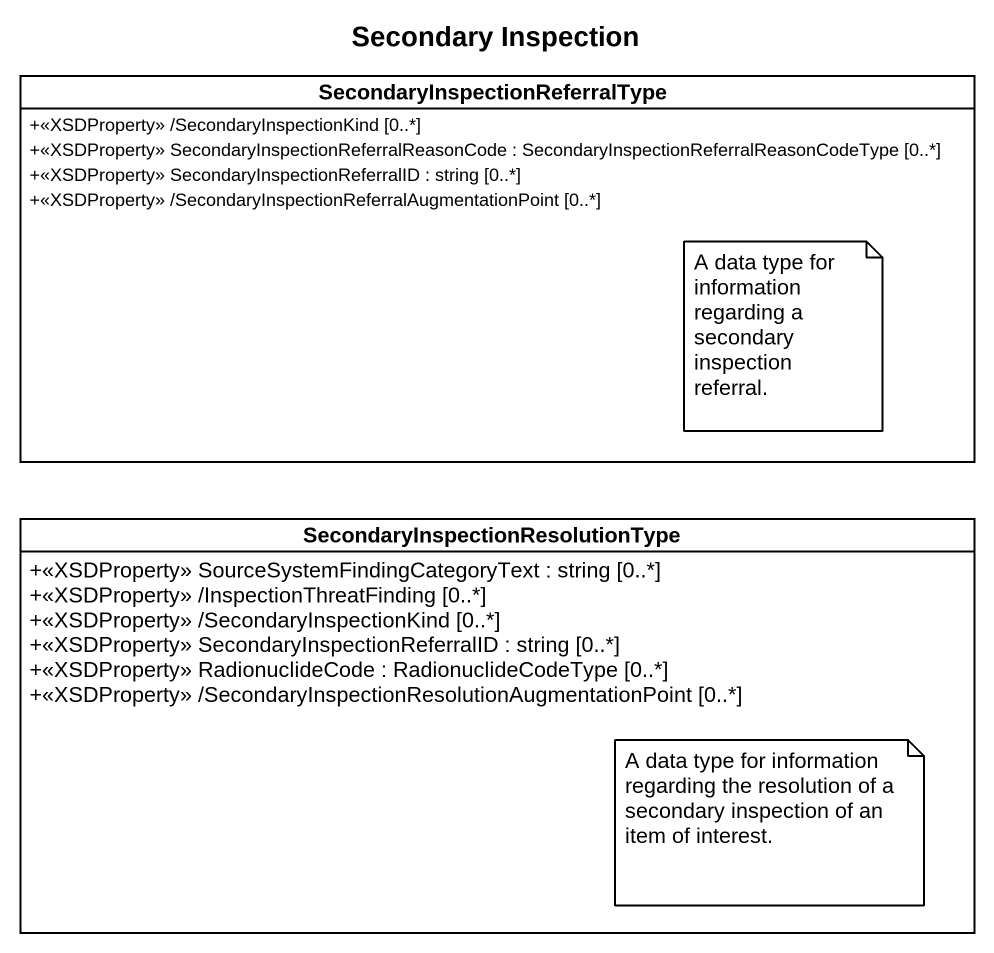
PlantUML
@startuml
title Secondary Inspection
hide circle
hide empty members
skinparam classAttributeIconSize 0
class "SecondaryInspectionReferralType" as SecondaryInspectionReferralT {
  +<<XSDProperty>> /SecondaryInspectionKind [0..*]
  +<<XSDProperty>> SecondaryInspectionReferralReasonCode : SecondaryInspectionReferralReasonCodeType [0..*]
  +<<XSDProperty>> SecondaryInspectionReferralID : string [0..*]
  +<<XSDProperty>> /SecondaryInspectionReferralAugmentationPoint [0..*]
}
class "SecondaryInspectionResolutionType" as SecondaryInspectionResolutio {
  +<<XSDProperty>> SourceSystemFindingCategoryText : string [0..*]
  +<<XSDProperty>> /InspectionThreatFinding [0..*]
  +<<XSDProperty>> /SecondaryInspectionKind [0..*]
  +<<XSDProperty>> SecondaryInspectionReferralID : string [0..*]
  +<<XSDProperty>> RadionuclideCode : RadionuclideCodeType [0..*]
  +<<XSDProperty>> /SecondaryInspectionResolutionAugmentationPoint [0..*]
}
note right of SecondaryInspectionReferralT : A data type for information regarding a secondary inspection referral.
note right of SecondaryInspectionResolutio : A data type for information regarding the resolution of a secondary inspection of an item of interest.
@enduml
